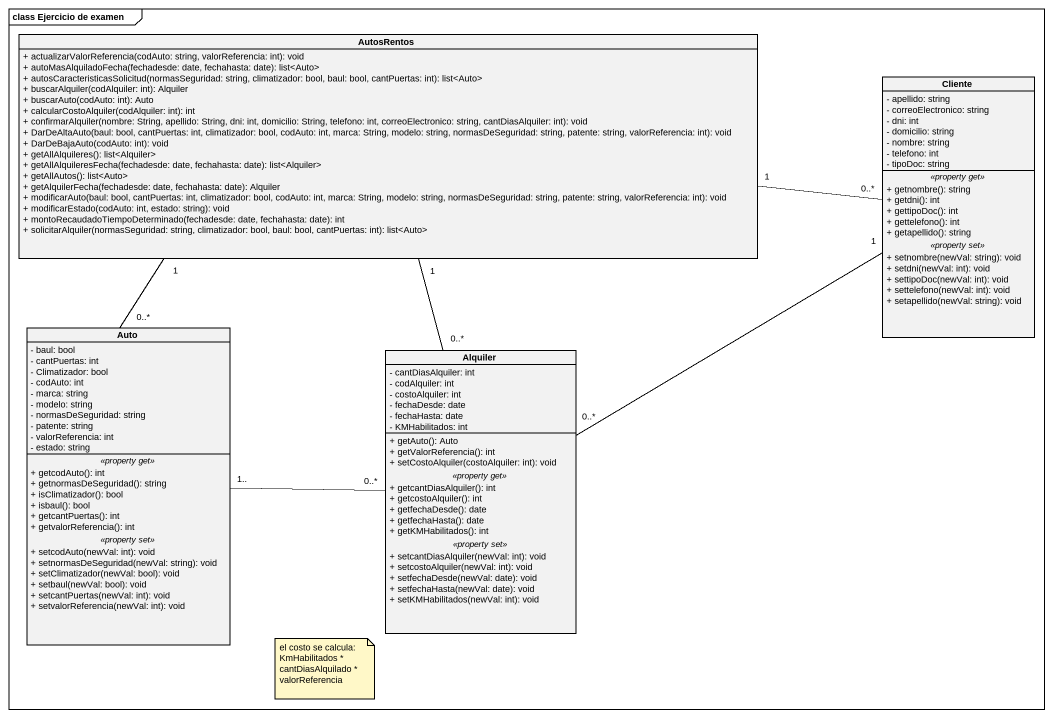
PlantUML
@startuml
mainframe class Ejercicio de examen
hide circle
hide empty members
skinparam classAttributeIconSize 0
class AutosRentos {
  + actualizarValorReferencia(codAuto: string, valorReferencia: int): void
  + autoMasAlquiladoFecha(fechadesde: date, fechahasta: date): list<Auto>
  + autosCaracteristicasSolicitud(normasSeguridad: string, climatizador: bool, baul: bool, cantPuertas: int): list<Auto>
  + buscarAlquiler(codAlquiler: int): Alquiler
  + buscarAuto(codAuto: int): Auto
  + calcularCostoAlquiler(codAlquiler: int): int
  + confirmarAlquiler(nombre: String, apellido: String, dni: int, domicilio: String, telefono: int, correoElectronico: string, cantDiasAlquiler: int): void
  + DarDeAltaAuto(baul: bool, cantPuertas: int, climatizador: bool, codAuto: int, marca: String, modelo: string, normasDeSeguridad: string, patente: string, valorReferencia: int): void
  + DarDeBajaAuto(codAuto: int): void
  + getAllAlquileres(): list<Alquiler>
  + getAllAlquileresFecha(fechadesde: date, fechahasta: date): list<Alquiler>
  + getAllAutos(): list<Auto>
  + getAlquilerFecha(fechadesde: date, fechahasta: date): Alquiler
  + modificarAuto(baul: bool, cantPuertas: int, climatizador: bool, codAuto: int, marca: String, modelo: string, normasDeSeguridad: string, patente: string, valorReferencia: int): void
  + modificarEstado(codAuto: int, estado: string): void
  + montoRecaudadoTiempoDeterminado(fechadesde: date, fechahasta: date): int
  + solicitarAlquiler(normasSeguridad: string, climatizador: bool, baul: bool, cantPuertas: int): list<Auto>
}
class Cliente {
  - apellido: string
  - correoElectronico: string
  - dni: int
  - domicilio: string
  - nombre: string
  - telefono: int
  - tipoDoc: string
  .. <<property get>> ..
  + getnombre(): string
  + getdni(): int
  + gettipoDoc(): int
  + gettelefono(): int
  + getapellido(): string
  .. <<property set>> ..
  + setnombre(newVal: string): void
  + setdni(newVal: int): void
  + settipoDoc(newVal: int): void
  + settelefono(newVal: int): void
  + setapellido(newVal: string): void
}
class Auto {
  - baul: bool
  - cantPuertas: int
  - Climatizador: bool
  - codAuto: int
  - marca: string
  - modelo: string
  - normasDeSeguridad: string
  - patente: string
  - valorReferencia: int
  - estado: string
  .. <<property get>> ..
  + getcodAuto(): int
  + getnormasDeSeguridad(): string
  + isClimatizador(): bool
  + isbaul(): bool
  + getcantPuertas(): int
  + getvalorReferencia(): int
  .. <<property set>> ..
  + setcodAuto(newVal: int): void
  + setnormasDeSeguridad(newVal: string): void
  + setClimatizador(newVal: bool): void
  + setbaul(newVal: bool): void
  + setcantPuertas(newVal: int): void
  + setvalorReferencia(newVal: int): void
}
class Alquiler {
  - cantDiasAlquiler: int
  - codAlquiler: int
  - costoAlquiler: int
  - fechaDesde: date
  - fechaHasta: date
  - KMHabilitados: int
  --
  + getAuto(): Auto
  + getValorReferencia(): int
  + setCostoAlquiler(costoAlquiler: int): void
  .. <<property get>> ..
  + getcantDiasAlquiler(): int
  + getcostoAlquiler(): int
  + getfechaDesde(): date
  + getfechaHasta(): date
  + getKMHabilitados(): int
  .. <<property set>> ..
  + setcantDiasAlquiler(newVal: int): void
  + setcostoAlquiler(newVal: int): void
  + setfechaDesde(newVal: date): void
  + setfechaHasta(newVal: date): void
  + setKMHabilitados(newVal: int): void
}
AutosRentos "1" -right- "0..*" Cliente
AutosRentos "1" -- "0..*" Auto
AutosRentos "1" -- "0..*" Alquiler
Auto "1.." -right- "0..*" Alquiler
Alquiler "0..*" -right- "1" Cliente
note as N1
  el costo se calcula: KmHabilitados * cantDiasAlquilado * valorReferencia
end note
@enduml
